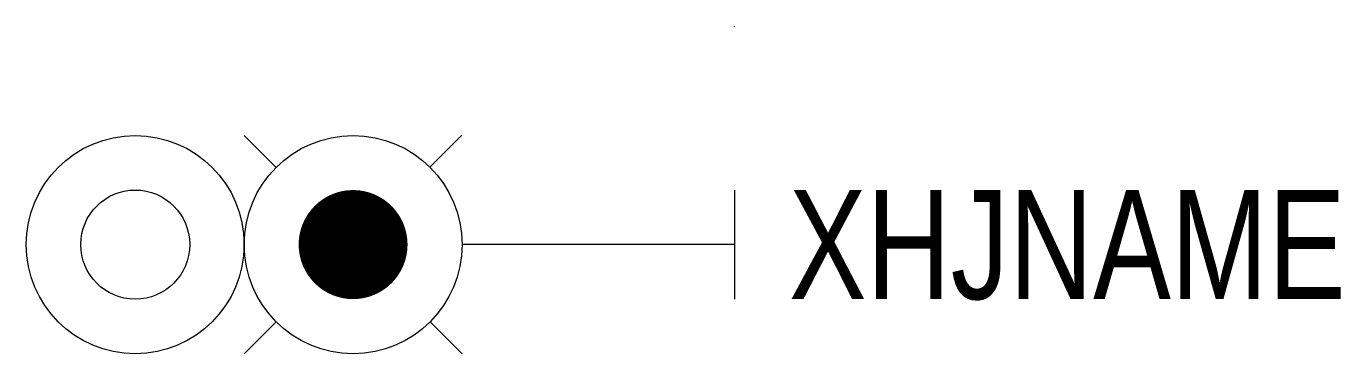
# Model space of a CAD drawing. Header units: inches. Extents: x -13 to 11.1, y -6 to 0.
import ezdxf

# ---------------------------------------------------------------- set-up
doc = ezdxf.new("R2010")
doc.units = ezdxf.units.IN
doc.header["$MEASUREMENT"] = 0

msp = doc.modelspace()

# ---------------------------------------------------------------- linework, layer by layer
for p, q in [((0, -0.001), (0, 0.001)), ((0, -3), (0, -5)), ((0, -4), (-5, -4))]:
    msp.add_line(p, q)
at = {"color": 5, "linetype": 'ByBlock', "ltscale": 3}
for p, q in [((-8.414, -2.586), (-9, -2)), ((-5.005, -1.995), (-5.591, -2.581)), ((-8.414, -5.414), (-9, -6)), ((-5, -6), (-5.586, -5.414))]:
    msp.add_line(p, q, dxfattribs=at)
at = {"color": 5, "const_width": 1}
msp.add_lwpolyline([(-6.5, -4, 1), (-7.5, -4, 1)], format="xyb", close=True, dxfattribs=at)
for radius in [2, 1]:
    msp.add_circle((-11, -4), radius)
at = {"color": 5}
msp.add_circle((-7, -4), 2, dxfattribs=at)

# ---------------------------------------------------------------- texts
at = {"width": 0.8}
msp.add_attdef('XHJNAME', (1, -5), 'D1', height=2, dxfattribs=at)

doc.saveas('drawing.dxf')
